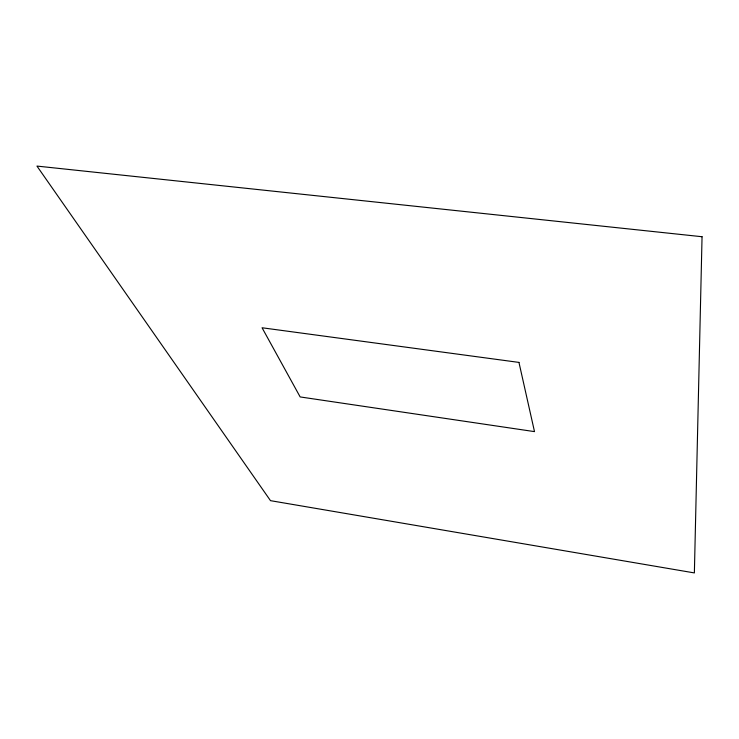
<?xml version="1.0" encoding="UTF-8"?>
<svg xmlns="http://www.w3.org/2000/svg" width="739" height="739" viewBox="0 0 739 739"><rect width="100%" height="100%" fill="white"/><g stroke="black" fill="none" stroke-linecap="round" stroke-linejoin="round"><path stroke-width="1.11" d="M702.05 236.729L694.374 572.919L270.502 500.663L36.95 166.081L702.05 236.729M518.954 362.406L262.059 327.765L300.163 396.935L534.5 431.622L518.954 362.406"/></g></svg>
